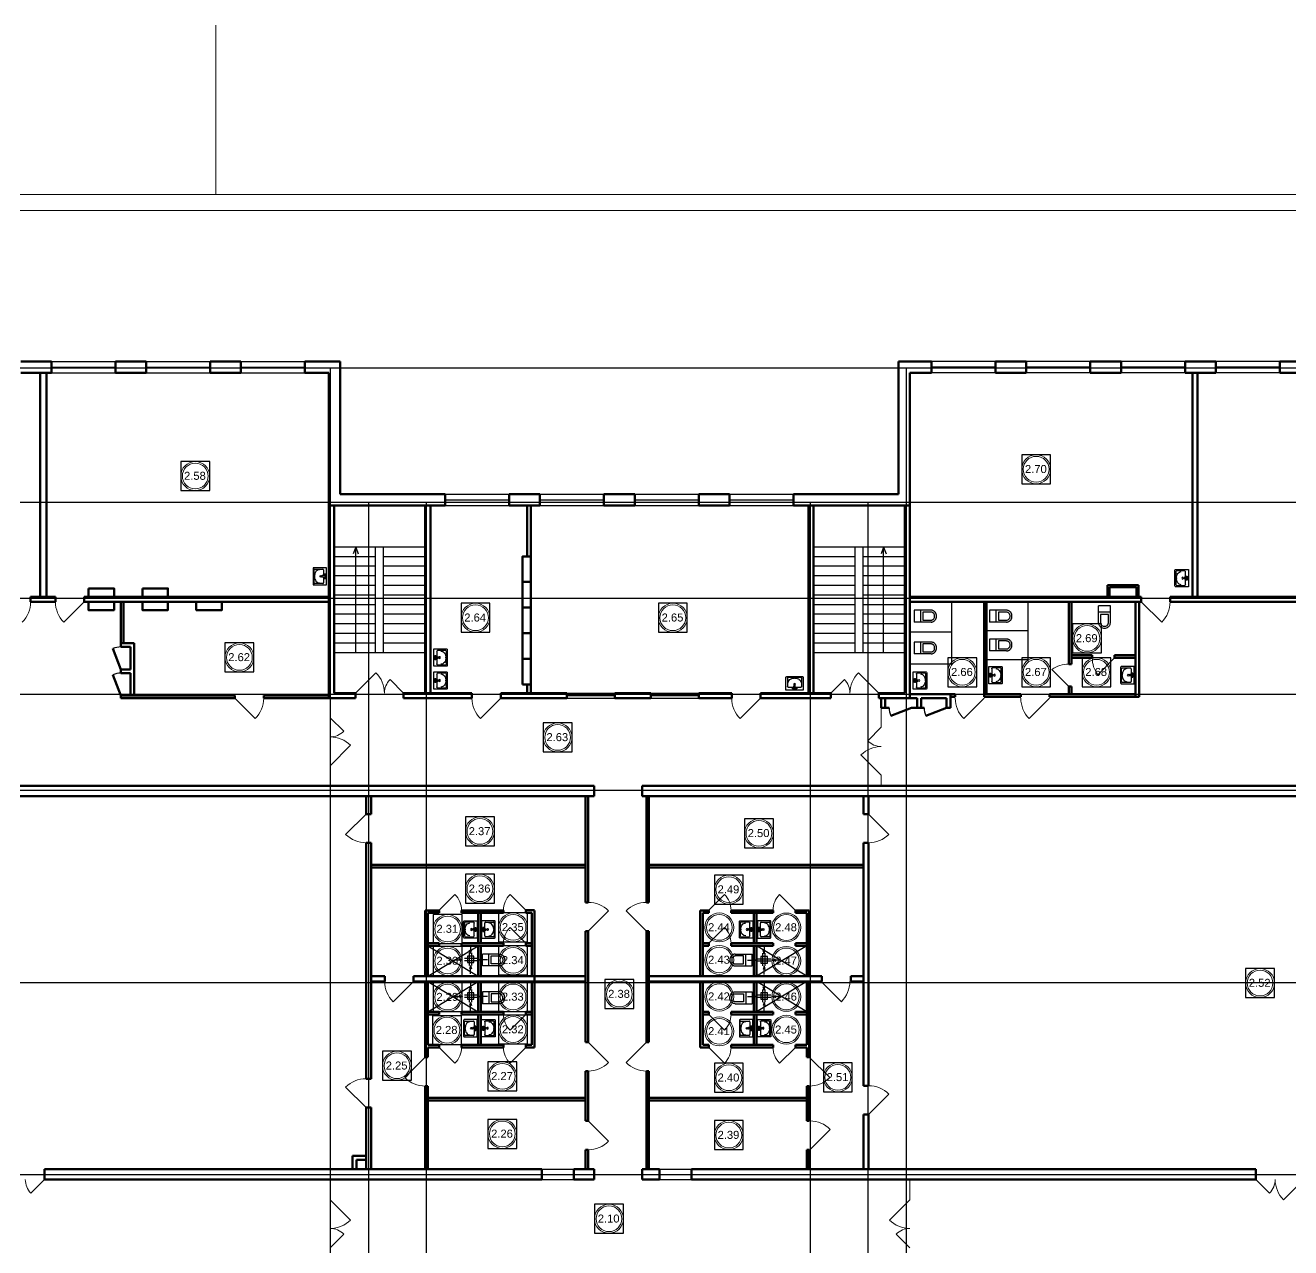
# Model space of a CAD drawing. Header units: metres. Extents: x -5 to 458, y -5 to 65.
# Drawn here: x 172.84 to 212.38, y 26.52 to 64.71 of the extents above; entities that cross this region are included whole.
import ezdxf
from ezdxf.enums import TextEntityAlignment as Align

# ---------------------------------------------------------------- set-up
doc = ezdxf.new("R2010")
doc.units = ezdxf.units.M
doc.linetypes.add('ACAD_ISO04W100', pattern=[30, 24, -3, 0, -3])
for name, color, linetype, lineweight in [('Level 50', 7, 'Continuous', 0), ('Двери', 250, 'Continuous', 5), ('Стены', 7, 'Continuous', 50)]:
    doc.layers.add(name, color=color, linetype=linetype, lineweight=lineweight)
for name, color, linetype in [('SANTEH', 7, 'Continuous'), ('YOLO_TABLE', 1, 'Continuous'), ('Окна', 127, 'Continuous'), ('Оси', 30, 'Continuous'), ('размеры оси', 163, 'Continuous'), ('Сантехника', 7, 'Continuous')]:
    doc.layers.add(name, color=color, linetype=linetype)
doc.styles.add('Style-Arial', font='arial.ttf')

# ---------------------------------------------------------------- blocks, each defined once
blk = doc.blocks.new('Rac7')
at = {"color": 0}
for p, q in [((-39501, -24232), (-39501, -23830)), ((-39474, -23808), (-38988, -23808)), ((-39457, -23859), (-39457, -24115)), ((-39032, -23838), (-39430, -23838)), ((-39253, -24186), (-39253, -24094)), ((-39221, -23855), (-39241, -23855)), ((-39209, -24186), (-39209, -24094)), ((-39005, -24115), (-39005, -23859)), ((-39005, -23859), (-39005, -23859)), ((-38961, -23830), (-38961, -24232)), ((-38961, -24232), (-39501, -24232)), ((-39430, -24136), (-39253, -24136)), ((-39297, -24164), (-39253, -24164)), ((-39297, -24194), (-39297, -24164)), ((-39165, -24194), (-39297, -24194)), ((-39253, -24186), (-39209, -24186)), ((-39209, -24136), (-39032, -24136)), ((-39209, -24164), (-39165, -24164)), ((-39165, -24164), (-39165, -24194))]:
    blk.add_line(p, q, dxfattribs=at)
at = {"color": 0, "extrusion": (0, 0, -1)}
for centre, major_axis, start_param, end_param in [((-39474, -23830), (-27, 0), 0, 1.570796), ((-39430, -23859), (-27, 0), 0, 1.570796), ((-39430, -24115), (-27, 0), -1.570796, 0), ((-39241, -24007), (-194, 0), 0, 1.570796), ((-39231, -24104), (-25.3, 0), 0.552816, 2.588777), ((-39221, -24007), (-194, 0), 1.570796, 3.141593), ((-39032, -23859), (-27, 0), 1.570796, 3.141593), ((-39032, -24115), (-27, 0), -3.141593, -1.570796), ((-38988, -23830), (-27, 0), 1.570796, 3.141593)]:
    blk.add_ellipse(centre, major_axis=major_axis, ratio=0.785714, start_param=start_param, end_param=end_param, dxfattribs=at)
blk.add_ellipse((-39231, -24048), major_axis=(-27.9, 0), ratio=0.785714, dxfattribs=at)
blk = doc.blocks.new('WC With Cistern_103')
at = {"layer": 'SANTEH', "linetype": 'Continuous'}
for p, q in [((0, 170), (0, 700)), ((370, 700), (0, 700)), ((370, 500), (0, 500)), ((60, 425), (60, 170)), ((310, 425), (60, 425)), ((310, 170), (310, 425)), ((370, 170), (370, 700))]:
    blk.add_line(p, q, dxfattribs=at)
for points in [[(0, 170), (1, 151), (4, 133), (10, 115), (17, 97), (27, 81), (38, 66), (51, 52), (65, 40)], [(60, 170), (61, 158), (63, 146), (66, 135), (71, 124), (77, 114), (84, 104), (92, 96), (101, 88)], [(65, 40), (92, 23), (122, 10), (153, 3), (185, 0), (217, 3), (248, 10), (278, 23), (305, 40)], [(101, 88), (120, 76), (141, 67), (163, 62), (185, 60), (207, 62), (229, 67), (250, 76), (269, 88)], [(269, 88), (278, 96), (286, 104), (293, 114), (299, 124), (304, 135), (307, 146), (309, 158), (310, 170)], [(305, 40), (319, 52), (332, 66), (343, 81), (353, 97), (360, 115), (366, 133), (369, 151), (370, 170)]]:
    blk.add_lwpolyline(points, dxfattribs=at)
blk = doc.blocks.new('*U49')
at = {"color": 7, "linetype": 'Continuous', "lineweight": 0}
blk.add_line((-21.025, 29.7), (-21.025, 34.988), dxfattribs=at)
at = {"color": 7, "linetype": 'Continuous', "lineweight": 0, "flags": 128}
blk.add_lwpolyline([(63.075, 29.7), (63.075, -29.7), (-63.075, -29.7), (-63.075, 29.7), (63.075, 29.7)], close=True, dxfattribs=at)
at = {"layer": 'Level 50', "color": 7, "linetype": 'Continuous', "lineweight": 13}
blk.add_line((62.575, 29.2), (-61.075, 29.2), dxfattribs=at)
blk = doc.blocks.new('*U128')
at = {"layer": 'размеры оси', "color": 7}
for p, q in [((-6, 449), (-6, 191)), ((-259, -5), (-361, 25)), ((-196, 42), (203, 42)), ((-39, -186), (-39, 212)), ((-6, 191), (-36, 293)), ((-6, 191), (24, 293)), ((31, -186), (31, 212)), ((259, -5), (361, 25)), ((-517, -5), (-259, -5)), ((-259, -5), (-361, -35)), ((-196, -29), (203, -29)), ((-6, -191), (-36, -293)), ((-6, -449), (-6, -191)), ((-6, -191), (24, -293)), ((517, -5), (259, -5)), ((259, -5), (361, -35))]:
    blk.add_line(p, q, dxfattribs=at)
blk.add_3dface([(-102, -94), (98, -94), (98, 106), (-102, 106)], dxfattribs=at)

msp = doc.modelspace()

# ---------------------------------------------------------------- linework, layer by layer
for p, q in [((185.335662, 48.410412), (182.485662, 48.410412)), ((183.162152, 48.410412), (183.084627, 48.202568)), ((183.162152, 45.110412), (183.162152, 48.410412)), ((183.162152, 48.410412), (183.239677, 48.202568)), ((183.785662, 45.110412), (183.785662, 48.410412)), ((184.035662, 45.110412), (184.035662, 48.410412)), ((200.315662, 48.410412), (197.465662, 48.410412)), ((198.765662, 45.110412), (198.765662, 48.410412)), ((199.015662, 45.110412), (199.015662, 48.410412)), ((199.655652, 48.410412), (199.578127, 48.202568)), ((199.655652, 45.110412), (199.655652, 48.410412)), ((199.655652, 48.410412), (199.733177, 48.202568)), ((183.785662, 48.110412), (182.485662, 48.110412)), ((185.335662, 48.110412), (184.035662, 48.110412)), ((198.765662, 48.110412), (197.465662, 48.110412)), ((200.315662, 48.110412), (199.015662, 48.110412)), ((183.785662, 47.810412), (182.485662, 47.810412)), ((183.785662, 47.510412), (182.485662, 47.510412)), ((185.335662, 47.810412), (184.035662, 47.810412)), ((185.335662, 47.510412), (184.035662, 47.510412)), ((198.765662, 47.810412), (197.465662, 47.810412)), ((198.765662, 47.510412), (197.465662, 47.510412)), ((200.315662, 47.810412), (199.015662, 47.810412)), ((200.315662, 47.510412), (199.015662, 47.510412)), ((183.785662, 47.210412), (182.485662, 47.210412)), ((185.335662, 47.210412), (184.035662, 47.210412)), ((198.765662, 47.210412), (197.465662, 47.210412)), ((200.315662, 47.210412), (199.015662, 47.210412)), ((183.785662, 46.910412), (182.485662, 46.910412)), ((185.335662, 46.910412), (184.035662, 46.910412)), ((198.765662, 46.910412), (197.465662, 46.910412)), ((200.315662, 46.910412), (199.015662, 46.910412)), ((183.785662, 46.610412), (182.485662, 46.610412)), ((183.785662, 46.310412), (182.485662, 46.310412)), ((185.335662, 46.610412), (184.035662, 46.610412)), ((185.335662, 46.310412), (184.035662, 46.310412)), ((198.765662, 46.610412), (197.465662, 46.610412)), ((198.765662, 46.310412), (197.465662, 46.310412)), ((200.315662, 46.610412), (199.015662, 46.610412)), ((200.315662, 46.310412), (199.015662, 46.310412)), ((183.785662, 46.010412), (182.485662, 46.010412)), ((185.335662, 46.010412), (184.035662, 46.010412)), ((198.765662, 46.010412), (197.465662, 46.010412)), ((200.315662, 46.010412), (199.015662, 46.010412)), ((183.785662, 45.710412), (182.485662, 45.710412)), ((185.335662, 45.710412), (184.035662, 45.710412)), ((198.765662, 45.710412), (197.465662, 45.710412)), ((200.315662, 45.710412), (199.015662, 45.710412)), ((183.785662, 45.410412), (182.485662, 45.410412)), ((185.335662, 45.110412), (182.485662, 45.110412)), ((185.335662, 45.410412), (184.035662, 45.410412)), ((198.765662, 45.410412), (197.465662, 45.410412)), ((200.315662, 45.110412), (197.465662, 45.110412)), ((200.315662, 45.410412), (199.015662, 45.410412)), ((189.761437, 43.850412), (191.261437, 43.850412)), ((189.761437, 43.770412), (191.261437, 43.770412)), ((189.761437, 43.690412), (191.261437, 43.690412)), ((192.380662, 43.850412), (193.880662, 43.850412)), ((192.380662, 43.770412), (193.880662, 43.770412)), ((192.380662, 43.690412), (193.880662, 43.690412)), ((185.415662, 35.000412), (186.990216, 35.950412)), ((185.415662, 35.950412), (186.990216, 35.000412)), ((197.255662, 35.000412), (195.681109, 35.950412)), ((197.255662, 35.950412), (195.681109, 35.000412)), ((185.415662, 34.839083), (186.990216, 33.889083)), ((185.415662, 33.889083), (186.990216, 34.839083)), ((197.255662, 34.839083), (195.681109, 33.889083)), ((197.255662, 33.889083), (195.681109, 34.839083)), ((188.980216, 28.970412), (189.980216, 28.970412)), ((192.650216, 28.970412), (193.650216, 28.970412)), ((188.980216, 28.810412), (189.980216, 28.810412)), ((188.980216, 28.650412), (189.980216, 28.650412)), ((192.650216, 28.810412), (193.650216, 28.810412)), ((192.650216, 28.650412), (193.650216, 28.650412))]:
    msp.add_line(p, q)
at = {"color": 7, "linetype": 'Continuous', "lineweight": 13}
for centre, radius in [((178.150021, 50.63063), 0.452013), ((178.150021, 50.63063), 0.402013), ((204.423834, 50.842616), 0.452013), ((204.423834, 50.842616), 0.402013), ((186.905865, 46.202875), 0.452013), ((193.071593, 46.202875), 0.452013), ((186.905865, 46.202875), 0.402013), ((193.071593, 46.202875), 0.402013), ((206.012636, 45.557278), 0.452013), ((206.012636, 45.557278), 0.402013), ((179.530747, 44.963843), 0.452013), ((179.530747, 44.963843), 0.402013), ((202.113215, 44.501542), 0.452013), ((202.113215, 44.501542), 0.402013), ((204.423834, 44.501542), 0.452013), ((204.423834, 44.501542), 0.402013), ((206.307861, 44.501542), 0.452013), ((206.307861, 44.501542), 0.402013), ((189.472344, 42.464672), 0.452013), ((189.472344, 42.464672), 0.402013), ((187.044043, 39.527323), 0.452013), ((187.044043, 39.527323), 0.402013), ((195.760789, 39.466985), 0.452013), ((195.760789, 39.466985), 0.402013), ((187.044043, 37.734531), 0.452013), ((187.044043, 37.734531), 0.402013), ((194.820315, 37.708826), 0.452013), ((194.820315, 37.708826), 0.402013), ((186.034762, 36.476873), 0.452013), ((186.034762, 36.476873), 0.402013), ((188.081286, 36.529908), 0.452013), ((188.081286, 36.529908), 0.402013), ((194.522542, 36.525915), 0.452013), ((194.522542, 36.525915), 0.402013), ((196.617466, 36.525109), 0.452013), ((196.617466, 36.525109), 0.402013), ((186.034762, 35.478636), 0.452013), ((186.034762, 35.478636), 0.402013), ((188.081286, 35.497435), 0.452013), ((188.081286, 35.497435), 0.402013), ((194.522542, 35.509822), 0.452013), ((194.522542, 35.509822), 0.402013), ((196.617466, 35.482183), 0.452013), ((196.617466, 35.482183), 0.402013), ((211.417004, 34.788733), 0.452013), ((211.417004, 34.788733), 0.402013), ((186.034762, 34.349641), 0.452013), ((188.081286, 34.356027), 0.452013), ((191.400742, 34.4446), 0.452013), ((191.400742, 34.4446), 0.402013), ((194.522542, 34.364323), 0.452013), ((196.617466, 34.357912), 0.452013), ((186.034762, 34.349641), 0.402013), ((188.081286, 34.356027), 0.402013), ((194.522542, 34.364323), 0.402013), ((196.617466, 34.357912), 0.402013), ((186.013524, 33.316833), 0.452013), ((186.013524, 33.316833), 0.402013), ((188.081286, 33.336958), 0.452013), ((188.081286, 33.336958), 0.402013), ((194.522542, 33.278715), 0.452013), ((194.522542, 33.278715), 0.402013), ((196.617466, 33.329555), 0.452013), ((196.617466, 33.329555), 0.402013), ((184.451706, 32.204788), 0.452013), ((184.451706, 32.204788), 0.402013), ((187.744119, 31.875767), 0.452013), ((187.744119, 31.875767), 0.402013), ((194.820315, 31.830358), 0.452013), ((194.820315, 31.830358), 0.402013), ((198.226721, 31.843212), 0.452013), ((198.226721, 31.843212), 0.402013), ((187.744119, 30.076031), 0.452013), ((187.744119, 30.076031), 0.402013), ((194.820315, 30.037541), 0.452013), ((194.820315, 30.037541), 0.402013), ((191.076756, 27.423311), 0.452013), ((191.076756, 27.423311), 0.402013)]:
    msp.add_circle(centre, radius, dxfattribs=at)
at = {"layer": 'SANTEH'}
for p, q in [((201.775662, 46.700412), (201.775662, 44.756093)), ((204.175662, 44.900412), (204.175662, 46.700412)), ((201.775662, 45.753518), (200.498647, 45.753518)), ((202.875662, 45.800412), (204.175662, 45.800412)), ((201.775662, 44.756093), (200.498647, 44.756093)), ((202.875662, 44.900412), (204.175662, 44.900412))]:
    msp.add_line(p, q, dxfattribs=at)
for centre, start, end in [((175.825662, 44.590412), 90, 111.0579294), ((175.825662, 43.770412), 90, 111.0579294), ((200.532557, 43.390412), 180, 201.0579295), ((201.625662, 43.390412), 180, 201.0579295)]:
    msp.add_arc(centre, 0.7, start, end, dxfattribs=at)
at = {"layer": 'YOLO_TABLE'}
for points in [[(177.698007, 50.178617), (178.602034, 50.178617), (178.602034, 51.082643), (177.698007, 51.082643)], [(203.97182, 50.390603), (204.875847, 50.390603), (204.875847, 51.29463), (203.97182, 51.29463)], [(186.453851, 45.750862), (187.357878, 45.750862), (187.357878, 46.654889), (186.453851, 46.654889)], [(192.619579, 45.750862), (193.523606, 45.750862), (193.523606, 46.654889), (192.619579, 46.654889)], [(205.560622, 45.105264), (206.464649, 45.105264), (206.464649, 46.009291), (205.560622, 46.009291)], [(179.078734, 44.511829), (179.982761, 44.511829), (179.982761, 45.415856), (179.078734, 45.415856)], [(201.661201, 44.049528), (202.565228, 44.049528), (202.565228, 44.953555), (201.661201, 44.953555)], [(203.97182, 44.049528), (204.875847, 44.049528), (204.875847, 44.953555), (203.97182, 44.953555)], [(205.855848, 44.049528), (206.759875, 44.049528), (206.759875, 44.953555), (205.855848, 44.953555)], [(189.02033, 42.012659), (189.924357, 42.012659), (189.924357, 42.916686), (189.02033, 42.916686)], [(186.59203, 39.07531), (187.496057, 39.07531), (187.496057, 39.979336), (186.59203, 39.979336)], [(195.308775, 39.014971), (196.212802, 39.014971), (196.212802, 39.918998), (195.308775, 39.918998)], [(186.59203, 37.282518), (187.496057, 37.282518), (187.496057, 38.186544), (186.59203, 38.186544)], [(194.368302, 37.256812), (195.272328, 37.256812), (195.272328, 38.160839), (194.368302, 38.160839)], [(185.582748, 36.02486), (186.486775, 36.02486), (186.486775, 36.928887), (185.582748, 36.928887)], [(187.629273, 36.077895), (188.5333, 36.077895), (188.5333, 36.981922), (187.629273, 36.981922)], [(185.582748, 35.026623), (186.486775, 35.026623), (186.486775, 35.93065), (185.582748, 35.93065)], [(187.629273, 35.045421), (188.5333, 35.045421), (188.5333, 35.949448), (187.629273, 35.949448)], [(210.964991, 34.33672), (211.869018, 34.33672), (211.869018, 35.240747), (210.964991, 35.240747)], [(185.582748, 33.897628), (186.486775, 33.897628), (186.486775, 34.801654), (185.582748, 34.801654)], [(187.629273, 33.904014), (188.5333, 33.904014), (188.5333, 34.80804), (187.629273, 34.80804)], [(190.948729, 33.992587), (191.852756, 33.992587), (191.852756, 34.896614), (190.948729, 34.896614)], [(185.561511, 32.864819), (186.465538, 32.864819), (186.465538, 33.768846), (185.561511, 33.768846)], [(187.629273, 32.884944), (188.5333, 32.884944), (188.5333, 33.788971), (187.629273, 33.788971)], [(183.999692, 31.752775), (184.903719, 31.752775), (184.903719, 32.656802), (183.999692, 32.656802)], [(187.292105, 31.423753), (188.196132, 31.423753), (188.196132, 32.32778), (187.292105, 32.32778)], [(194.368302, 31.378344), (195.272328, 31.378344), (195.272328, 32.282371), (194.368302, 32.282371)], [(197.774708, 31.391199), (198.678735, 31.391199), (198.678735, 32.295226), (197.774708, 32.295226)], [(187.292105, 29.624017), (188.196132, 29.624017), (188.196132, 30.528044), (187.292105, 30.528044)], [(194.368302, 29.585528), (195.272328, 29.585528), (195.272328, 30.489555), (194.368302, 30.489555)], [(190.624742, 26.971298), (191.528769, 26.971298), (191.528769, 27.875325), (190.624742, 27.875325)]]:
    msp.add_lwpolyline(points, close=True, dxfattribs=at)
at = {"layer": 'Двери'}
for p, q in [((174.681212, 46.700412), (174.044816, 46.064016)), ((207.708705, 46.700412), (208.345101, 46.064016)), ((206.875662, 44.950412), (206.347172, 44.421922)), ((183.160662, 43.850412), (183.797058, 44.486808)), ((199.505662, 43.850412), (198.869266, 44.486808)), ((205.445662, 44.05572), (204.917172, 44.584211)), ((184.660662, 43.850412), (184.236398, 44.274676)), ((198.005662, 43.850412), (198.429926, 44.274676)), ((179.387753, 43.690412), (180.024149, 43.054016)), ((182.365662, 43.690412), (182.365662, 43.080412)), ((187.695662, 43.690412), (187.059266, 43.054016)), ((195.810065, 43.690412), (195.173669, 43.054016)), ((202.795662, 43.690412), (202.159266, 43.054016)), ((204.84286, 43.690412), (204.206464, 43.054016)), ((199.585662, 43.390412), (199.585662, 42.780412)), ((182.365662, 43.080412), (182.789926, 42.656148)), ((199.585662, 42.780412), (199.161398, 42.356148)), ((182.365662, 41.580412), (183.002058, 42.216808)), ((199.585662, 41.280412), (198.949266, 41.916808)), ((182.365662, 41.580412), (182.365662, 40.950412)), ((199.585662, 41.280412), (199.585662, 40.960412)), ((183.485662, 40.071077), (182.849266, 39.434681)), ((199.185662, 40.071077), (199.822058, 39.434681)), ((185.770216, 37.061741), (186.265191, 37.556716)), ((188.480216, 37.061741), (187.985241, 37.556716)), ((194.191109, 37.061741), (194.686083, 37.556716)), ((196.901109, 37.060412), (196.406134, 37.555387)), ((190.425662, 36.411077), (191.062058, 37.047473)), ((192.245662, 36.411077), (191.609266, 37.047473)), ((188.480216, 36.031741), (187.985241, 36.526716)), ((194.191109, 36.031741), (194.686083, 36.526716)), ((184.970216, 34.840412), (184.33382, 34.204016)), ((197.701109, 34.840412), (198.337505, 34.204016)), ((188.480216, 33.809083), (187.985241, 33.314108)), ((194.191109, 33.809083), (194.686083, 33.314108)), ((190.425662, 32.941077), (191.062058, 32.304681)), ((192.245662, 32.941077), (191.609266, 32.304681)), ((185.335662, 32.469748), (184.699266, 31.833352)), ((185.770216, 32.779083), (186.265191, 32.284108)), ((188.480216, 32.779083), (187.985241, 32.284108)), ((194.191109, 32.779083), (194.686083, 32.284108)), ((196.901109, 32.780412), (196.406134, 32.285437)), ((197.335662, 32.469748), (197.972058, 31.833352)), ((183.485662, 30.901077), (182.849266, 31.537473)), ((199.185662, 30.681077), (199.822058, 31.317473)), ((190.425662, 30.481077), (191.062058, 29.844681)), ((197.355662, 29.581077), (197.992058, 30.217473)), ((173.440216, 28.650412), (173.015952, 28.226148)), ((182.365662, 28.020412), (182.365662, 28.650412)), ((200.475662, 28.020412), (200.475662, 28.650412)), ((211.290216, 28.650412), (211.71448, 28.226148)), ((212.790216, 28.650412), (212.15382, 28.014016)), ((182.365662, 28.020412), (183.002058, 27.384016)), ((200.475662, 28.020412), (199.839266, 27.384016)), ((182.365662, 26.520412), (182.789926, 26.944676)), ((200.475662, 26.520412), (200.051398, 26.944676))]:
    msp.add_line(p, q, dxfattribs=at)
for centre, radius, start, end in [((172.107169, 46.700412), 0.9, 315, 0), ((174.681212, 46.700412), 0.9, 180, 225), ((207.708705, 46.700412), 0.9, 315, 0), ((205.445662, 43.85572), 0.9, 90, 125.9593692), ((207.075662, 44.950412), 0.9, 180, 215.9593692), ((183.160662, 43.850412), 0.9, 0, 45), ((199.505662, 43.850412), 0.9, 135, 180), ((184.660662, 43.850412), 0.6, 135, 180), ((198.005662, 43.850412), 0.6, 0, 45), ((179.387753, 43.690412), 0.9, 315, 0), ((187.695662, 43.690412), 0.9, 180, 225), ((195.810065, 43.690412), 0.9, 180, 225), ((202.795662, 43.690412), 0.9, 180, 225), ((204.84286, 43.690412), 0.9, 180, 225), ((182.365662, 43.080412), 0.6, 270, 315), ((182.365662, 41.580412), 0.9, 45, 90), ((199.585662, 42.780412), 0.6, 225, 270), ((199.585662, 41.280412), 0.9, 90, 135), ((183.485662, 40.071077), 0.9, 225, 270), ((199.185662, 40.071077), 0.9, 270, 315), ((185.770216, 37.061741), 0.7, 0, 45), ((188.480216, 37.061741), 0.7, 135, 180), ((190.425662, 36.411077), 0.9, 45, 90), ((192.245662, 36.411077), 0.9, 90, 135), ((194.191109, 37.061741), 0.7, 0, 45), ((196.901109, 37.060412), 0.7, 135, 180), ((188.480216, 36.031741), 0.7, 135, 180), ((194.191109, 36.031741), 0.7, 0, 45), ((184.970216, 34.840412), 0.9, 180, 225), ((197.701109, 34.840412), 0.9, 315, 0), ((188.480216, 33.809083), 0.7, 180, 225), ((194.191109, 33.809083), 0.7, 315, 0), ((185.770216, 32.779083), 0.7, 315, 0), ((188.480216, 32.779083), 0.7, 180, 225), ((194.191109, 32.779083), 0.7, 315, 0), ((196.901109, 32.780412), 0.7, 180, 225), ((190.425662, 32.941077), 0.9, 270, 315), ((192.245662, 32.941077), 0.9, 225, 270), ((183.485662, 30.901077), 0.9, 90, 135), ((185.335662, 32.469748), 0.9, 225, 270), ((197.335662, 32.469748), 0.9, 270, 315), ((199.185662, 30.681077), 0.9, 45, 90), ((197.355662, 29.581077), 0.9, 45, 90), ((190.425662, 30.481077), 0.9, 270, 315), ((173.440216, 28.650412), 0.6, 180, 225), ((211.290216, 28.650412), 0.6, 315, 0), ((212.790216, 28.650412), 0.9, 180, 225), ((182.365662, 28.020412), 0.9, 270, 315), ((200.475662, 28.020412), 0.9, 225, 270), ((182.365662, 26.520412), 0.6, 45, 90), ((200.475662, 26.520412), 0.6, 90, 135)]:
    msp.add_arc(centre, radius, start, end, dxfattribs=at)
at = {"layer": 'Окна'}
for p, q in [((173.655662, 54.210412), (175.655662, 54.210412)), ((176.615662, 54.210412), (178.615662, 54.210412)), ((179.575662, 54.210412), (181.575662, 54.210412)), ((203.155662, 54.210412), (201.155662, 54.210412)), ((206.115662, 54.210412), (204.115662, 54.210412)), ((209.075662, 54.210412), (207.075662, 54.210412)), ((212.035662, 54.210412), (210.035662, 54.210412)), ((173.655662, 54.035412), (175.655662, 54.035412)), ((173.655662, 53.860412), (175.655662, 53.860412)), ((176.615662, 54.035412), (178.615662, 54.035412)), ((176.615662, 53.860412), (178.615662, 53.860412)), ((179.575662, 54.035412), (181.575662, 54.035412)), ((179.575662, 53.860412), (181.575662, 53.860412)), ((203.155662, 54.035412), (201.155662, 54.035412)), ((203.155662, 53.860412), (201.155662, 53.860412)), ((206.115662, 54.035412), (204.115662, 54.035412)), ((206.115662, 53.860412), (204.115662, 53.860412)), ((209.075662, 54.035412), (207.075662, 54.035412)), ((209.075662, 53.860412), (207.075662, 53.860412)), ((212.035662, 54.035412), (210.035662, 54.035412)), ((212.035662, 53.860412), (210.035662, 53.860412)), ((185.960662, 50.060412), (187.960662, 50.060412)), ((185.960662, 49.885412), (187.960662, 49.885412)), ((188.920662, 50.060412), (190.920662, 50.060412)), ((188.920662, 49.885412), (190.920662, 49.885412)), ((191.880662, 50.060412), (193.880662, 50.060412)), ((191.880662, 49.885412), (193.880662, 49.885412)), ((194.840662, 50.060412), (196.840662, 50.060412)), ((194.840662, 49.885412), (196.840662, 49.885412)), ((185.960662, 49.710412), (187.960662, 49.710412)), ((188.920662, 49.710412), (190.920662, 49.710412)), ((191.880662, 49.710412), (193.880662, 49.710412)), ((194.840662, 49.710412), (196.840662, 49.710412)), ((191.880662, 43.850412), (192.380662, 43.850412))]:
    msp.add_line(p, q, dxfattribs=at)
at = {"layer": 'Оси', "linetype": 'ACAD_ISO04W100', "ltscale": 40}
for p, q in [((227.996363, 54.000412), (143.015965, 54.000412)), ((182.365662, 54.000412), (182.365662, 9.979035)), ((200.365662, 54.000412), (200.365662, 9.979035)), ((227.751562, 49.800412), (143.015965, 49.800412)), ((183.565662, 49.800412), (183.565662, 9.979035)), ((185.365662, 49.800412), (185.365662, 9.979035)), ((197.365662, 49.800412), (197.365662, 9.979035)), ((199.165662, 49.800412), (199.165662, 9.979035)), ((227.751562, 46.800412), (143.015965, 46.800412)), ((227.365662, 43.800412), (143.015965, 43.800412)), ((233.565662, 40.800412), (143.015965, 40.800412)), ((233.95054, 34.800412), (143.015965, 34.800412)), ((233.95054, 28.800412), (143.015965, 28.800412))]:
    msp.add_line(p, q, dxfattribs=at)
at = {"layer": 'Стены'}
for p, q in [((172.695662, 54.210412), (173.655662, 54.210412)), ((173.655662, 53.860412), (173.655662, 54.210412)), ((175.655662, 54.210412), (176.615662, 54.210412)), ((175.655662, 53.860412), (175.655662, 54.210412)), ((176.615662, 53.860412), (176.615662, 54.210412)), ((178.615662, 54.210412), (179.575662, 54.210412)), ((178.615662, 53.860412), (178.615662, 54.210412)), ((179.575662, 53.860412), (179.575662, 54.210412)), ((181.575662, 54.210412), (182.675662, 54.210412)), ((181.575662, 53.860412), (181.575662, 54.210412)), ((182.675662, 50.060412), (182.675662, 54.210412)), ((200.125662, 54.210412), (200.125662, 50.060412)), ((201.155662, 54.210412), (200.125662, 54.210412)), ((201.155662, 53.860412), (201.155662, 54.210412)), ((204.115662, 54.210412), (203.155662, 54.210412)), ((203.155662, 53.860412), (203.155662, 54.210412)), ((204.115662, 53.860412), (204.115662, 54.210412)), ((207.075662, 54.210412), (206.115662, 54.210412)), ((206.115662, 53.860412), (206.115662, 54.210412)), ((207.075662, 53.860412), (207.075662, 54.210412)), ((210.035662, 54.210412), (209.075662, 54.210412)), ((209.075662, 53.860412), (209.075662, 54.210412)), ((210.035662, 53.860412), (210.035662, 54.210412)), ((212.995662, 54.210412), (212.035662, 54.210412)), ((212.035662, 53.860412), (212.035662, 54.210412)), ((172.695662, 53.860412), (173.655662, 53.860412)), ((173.305662, 46.860412), (173.305662, 53.860412)), ((173.505662, 46.860412), (173.505662, 53.860412)), ((175.655662, 53.860412), (176.615662, 53.860412)), ((178.615662, 53.860412), (179.575662, 53.860412)), ((181.575662, 53.860412), (182.325662, 53.860412)), ((182.325662, 43.690412), (182.325662, 53.860412)), ((200.475662, 53.860412), (200.475662, 49.710412)), ((201.155662, 53.860412), (200.475662, 53.860412)), ((204.115662, 53.860412), (203.155662, 53.860412)), ((207.075662, 53.860412), (206.115662, 53.860412)), ((210.035662, 53.860412), (209.075662, 53.860412)), ((209.305662, 53.860412), (209.305662, 46.860412)), ((209.465662, 53.860412), (209.465662, 46.860412)), ((212.995662, 53.860412), (212.035662, 53.860412)), ((185.960662, 50.060412), (182.675662, 50.060412)), ((185.960662, 50.060412), (185.960662, 49.710412)), ((188.920662, 50.060412), (187.960662, 50.060412)), ((187.960662, 50.060412), (187.960662, 49.710412)), ((188.920662, 50.060412), (188.920662, 49.710412)), ((191.880662, 50.060412), (190.920662, 50.060412)), ((190.920662, 50.060412), (190.920662, 49.710412)), ((191.880662, 50.060412), (191.880662, 49.710412)), ((194.840662, 50.060412), (193.880662, 50.060412)), ((193.880662, 50.060412), (193.880662, 49.710412)), ((194.840662, 50.060412), (194.840662, 49.710412)), ((200.125662, 50.060412), (196.840662, 50.060412)), ((196.840662, 50.060412), (196.840662, 49.710412)), ((185.960662, 49.710412), (182.325662, 49.710412)), ((182.485662, 43.850412), (182.485662, 49.710412)), ((185.335662, 43.850412), (185.335662, 49.710412)), ((185.495662, 43.850412), (185.495662, 49.710412)), ((188.920662, 49.710412), (187.960662, 49.710412)), ((188.515662, 48.120412), (188.515662, 49.710412)), ((188.635662, 43.850412), (188.635662, 49.710412)), ((191.880662, 49.710412), (190.920662, 49.710412)), ((194.840662, 49.710412), (193.880662, 49.710412)), ((200.475662, 49.710412), (196.840662, 49.710412)), ((197.305662, 43.850412), (197.305662, 49.710412)), ((197.465662, 43.850412), (197.465662, 49.710412)), ((200.315662, 43.850412), (200.315662, 49.710412)), ((200.475662, 43.690412), (200.475662, 49.710412)), ((206.650662, 47.225412), (206.650662, 46.860412)), ((206.650662, 47.225412), (207.620662, 47.225412)), ((206.715662, 47.160412), (206.715662, 46.860412)), ((206.715662, 47.160412), (207.555662, 47.160412)), ((207.555662, 47.160412), (207.555662, 46.860412)), ((207.620662, 47.225412), (207.620662, 46.860412)), ((173.007169, 46.860412), (173.781212, 46.860412)), ((173.007169, 46.860412), (173.007169, 46.700412)), ((173.007169, 46.700412), (173.781212, 46.700412)), ((173.781212, 46.860412), (173.781212, 46.700412)), ((174.681212, 46.860412), (182.325662, 46.860412)), ((174.681212, 46.860412), (174.681212, 46.700412)), ((174.681212, 46.700412), (182.325662, 46.700412)), ((175.825662, 45.410412), (175.825662, 46.700412)), ((175.905662, 45.410412), (175.905662, 46.700412)), ((200.475662, 46.860412), (207.708705, 46.860412)), ((200.475662, 46.700412), (207.708705, 46.700412)), ((202.795662, 43.810412), (202.795662, 46.700412)), ((202.875662, 43.810412), (202.875662, 46.700412)), ((205.445662, 44.75572), (205.445662, 46.700412)), ((205.525662, 44.75572), (205.525662, 46.700412)), ((207.525662, 43.730412), (207.525662, 46.700412)), ((207.645662, 43.730412), (207.645662, 46.700412)), ((207.708705, 46.860412), (207.708705, 46.700412)), ((208.608705, 46.860412), (216.653109, 46.860412)), ((208.608705, 46.860412), (208.608705, 46.700412)), ((208.608705, 46.700412), (216.653109, 46.700412)), ((175.825662, 44.590412), (175.574144, 45.243664)), ((176.245662, 45.410412), (175.825662, 45.410412)), ((175.825662, 45.290412), (175.825662, 45.410412)), ((176.125662, 45.290412), (175.825662, 45.290412)), ((176.125662, 44.590412), (176.125662, 45.290412)), ((176.245662, 43.770412), (176.245662, 45.410412)), ((205.445662, 44.75572), (205.525662, 44.75572)), ((205.525662, 45.030412), (206.175662, 45.030412)), ((205.525662, 44.950412), (206.175662, 44.950412)), ((206.175662, 45.030412), (206.175662, 44.950412)), ((206.875662, 45.030412), (207.525662, 45.030412)), ((206.875662, 45.030412), (206.875662, 44.950412)), ((206.875662, 44.950412), (207.525662, 44.950412)), ((175.825662, 43.770412), (175.574144, 44.423664)), ((176.125662, 44.590412), (175.825662, 44.590412)), ((175.825662, 44.470412), (175.825662, 44.590412)), ((176.125662, 44.470412), (175.825662, 44.470412)), ((176.125662, 43.770412), (176.125662, 44.470412)), ((188.515662, 43.850412), (188.515662, 44.120412)), ((205.445662, 43.810412), (205.445662, 44.05572)), ((205.445662, 44.05572), (205.525662, 44.05572)), ((205.525662, 43.810412), (205.525662, 44.05572)), ((179.387753, 43.770412), (175.825662, 43.770412)), ((175.825662, 43.690412), (175.825662, 43.770412)), ((179.387753, 43.690412), (175.825662, 43.690412)), ((179.387753, 43.770412), (179.387753, 43.690412)), ((182.325662, 43.770412), (180.287753, 43.770412)), ((180.287753, 43.770412), (180.287753, 43.690412)), ((182.325662, 43.690412), (180.287753, 43.690412)), ((183.160662, 43.690412), (182.325662, 43.690412)), ((183.160662, 43.850412), (182.485662, 43.850412)), ((183.160662, 43.850412), (183.160662, 43.690412)), ((186.795662, 43.850412), (184.660662, 43.850412)), ((184.660662, 43.850412), (184.660662, 43.690412)), ((186.795662, 43.690412), (184.660662, 43.690412)), ((186.795662, 43.850412), (186.795662, 43.690412)), ((189.761437, 43.850412), (187.695662, 43.850412)), ((187.695662, 43.850412), (187.695662, 43.690412)), ((189.761437, 43.690412), (187.695662, 43.690412)), ((189.761437, 43.850412), (189.761437, 43.690412)), ((192.380662, 43.850412), (191.261437, 43.850412)), ((191.261437, 43.850412), (191.261437, 43.690412)), ((192.380662, 43.690412), (191.261437, 43.690412)), ((192.380662, 43.850412), (192.380662, 43.690412)), ((194.910065, 43.850412), (193.880662, 43.850412)), ((193.880662, 43.850412), (193.880662, 43.690412)), ((194.910065, 43.690412), (193.880662, 43.690412)), ((194.910065, 43.850412), (194.910065, 43.690412)), ((198.005662, 43.850412), (195.810065, 43.850412)), ((195.810065, 43.850412), (195.810065, 43.690412)), ((198.005662, 43.690412), (195.810065, 43.690412)), ((198.005662, 43.850412), (198.005662, 43.690412)), ((200.315662, 43.850412), (199.505662, 43.850412)), ((199.505662, 43.850412), (199.505662, 43.690412)), ((200.475662, 43.690412), (199.505662, 43.690412)), ((199.585662, 43.690412), (199.585662, 43.390412)), ((199.705662, 43.690412), (199.705662, 43.390412)), ((200.475662, 43.810412), (201.745662, 43.810412)), ((200.475662, 43.690412), (200.705662, 43.690412)), ((200.705662, 43.690412), (200.705662, 43.390412)), ((200.825662, 43.690412), (200.825662, 43.390412)), ((200.825662, 43.690412), (201.625662, 43.690412)), ((201.625662, 43.690412), (201.625662, 43.390412)), ((201.745662, 43.810412), (201.895662, 43.810412)), ((201.745662, 43.810412), (201.745662, 43.390412)), ((201.745662, 43.730412), (201.895662, 43.730412)), ((201.895662, 43.810412), (201.895662, 43.730412)), ((202.795662, 43.810412), (203.94286, 43.810412)), ((202.795662, 43.810412), (202.795662, 43.730412)), ((202.795662, 43.730412), (203.94286, 43.730412)), ((203.94286, 43.810412), (203.94286, 43.730412)), ((204.84286, 43.810412), (207.525662, 43.810412)), ((204.84286, 43.810412), (204.84286, 43.730412)), ((204.84286, 43.730412), (207.645662, 43.730412)), ((199.832557, 43.390412), (199.585662, 43.390412)), ((200.532557, 43.390412), (199.879304, 43.138894)), ((200.925662, 43.390412), (200.532557, 43.390412)), ((201.625662, 43.390412), (200.97241, 43.138894)), ((201.745662, 43.390412), (201.625662, 43.390412)), ((159.485662, 40.950412), (190.615662, 40.950412)), ((190.615662, 40.630412), (190.615662, 40.950412)), ((192.115662, 40.950412), (223.245662, 40.950412)), ((192.115662, 40.630412), (192.115662, 40.950412)), ((159.485662, 40.630412), (190.615662, 40.630412)), ((183.485662, 40.071077), (183.485662, 40.630412)), ((183.645662, 40.071077), (183.645662, 40.630412)), ((190.345662, 37.311077), (190.345662, 40.630412)), ((190.425662, 37.311077), (190.425662, 40.630412)), ((192.115662, 40.630412), (223.245662, 40.630412)), ((192.245662, 37.311077), (192.245662, 40.630412)), ((192.325662, 37.311077), (192.325662, 40.630412)), ((199.025662, 40.071077), (199.025662, 40.630412)), ((199.185662, 40.071077), (199.185662, 40.630412)), ((183.645662, 40.071077), (183.485662, 40.071077)), ((199.025662, 40.071077), (199.185662, 40.071077)), ((183.485662, 31.801077), (183.485662, 39.171077)), ((183.645662, 39.171077), (183.485662, 39.171077)), ((183.645662, 31.801077), (183.645662, 39.171077)), ((199.025662, 31.581077), (199.025662, 39.171077)), ((199.025662, 39.171077), (199.185662, 39.171077)), ((199.185662, 31.581077), (199.185662, 39.171077)), ((183.645662, 38.480412), (190.345662, 38.480412)), ((183.645662, 38.400412), (190.345662, 38.400412)), ((192.325662, 38.480412), (199.025662, 38.480412)), ((192.325662, 38.400412), (199.025662, 38.400412)), ((190.345662, 37.311077), (190.425662, 37.311077)), ((192.245662, 37.311077), (192.325662, 37.311077)), ((185.335662, 37.060412), (185.770216, 37.060412)), ((185.335662, 37.060412), (185.335662, 35.000412)), ((185.415662, 36.980412), (185.770216, 36.980412)), ((185.415662, 36.980412), (185.415662, 35.000412)), ((185.770216, 36.980412), (185.770216, 37.060412)), ((186.470216, 37.060412), (187.780216, 37.060412)), ((186.470216, 36.980412), (186.470216, 37.060412)), ((186.470216, 36.980412), (187.780216, 36.980412)), ((186.990216, 36.980412), (186.990216, 36.030412)), ((187.070216, 36.980412), (187.070216, 36.030412)), ((187.780216, 36.980412), (187.780216, 37.060412)), ((188.480216, 37.061741), (188.745662, 37.061741)), ((188.480216, 36.980412), (188.480216, 37.060412)), ((188.480216, 36.980412), (188.665662, 36.980412)), ((188.665662, 36.980412), (188.665662, 35.000412)), ((188.745662, 37.060412), (188.745662, 35.000412)), ((194.191109, 37.060412), (193.925662, 37.060412)), ((193.925662, 37.060412), (193.925662, 35.000412)), ((194.191109, 36.980412), (194.005662, 36.980412)), ((194.005662, 36.980412), (194.005662, 35.000412)), ((194.191109, 36.980412), (194.191109, 37.060412)), ((196.201109, 37.060412), (194.891109, 37.060412)), ((194.891109, 36.980412), (194.891109, 37.060412)), ((196.201109, 36.980412), (194.891109, 36.980412)), ((195.601109, 36.980412), (195.601109, 36.030412)), ((195.681109, 36.980412), (195.681109, 36.030412)), ((196.201109, 36.980412), (196.201109, 37.060412)), ((197.335662, 37.060412), (196.901109, 37.060412)), ((196.901109, 36.980412), (196.901109, 37.060412)), ((197.255662, 36.980412), (196.901109, 36.980412)), ((197.255662, 36.980412), (197.255662, 35.000412)), ((197.335662, 37.060412), (197.335662, 35.000412)), ((188.745662, 32.941077), (188.745662, 36.411077)), ((190.345662, 32.941077), (190.345662, 36.411077)), ((190.345662, 36.411077), (190.425662, 36.411077)), ((190.425662, 32.941077), (190.425662, 36.411077)), ((192.245662, 32.941077), (192.245662, 36.411077)), ((192.245662, 36.411077), (192.325662, 36.411077)), ((192.325662, 32.941077), (192.325662, 36.411077)), ((185.770216, 36.030412), (185.415662, 36.030412)), ((185.770216, 35.950412), (185.770216, 36.030412)), ((187.780216, 36.030412), (186.470216, 36.030412)), ((186.470216, 35.950412), (186.470216, 36.030412)), ((187.780216, 35.950412), (187.780216, 36.030412)), ((188.665662, 36.030412), (188.480216, 36.030412)), ((188.480216, 35.950412), (188.480216, 36.030412)), ((194.005662, 36.030412), (194.191109, 36.030412)), ((194.191109, 35.950412), (194.191109, 36.030412)), ((194.891109, 36.030412), (196.201109, 36.030412)), ((194.891109, 35.950412), (194.891109, 36.030412)), ((196.201109, 35.950412), (196.201109, 36.030412)), ((196.901109, 36.030412), (197.255662, 36.030412)), ((196.901109, 35.950412), (196.901109, 36.030412)), ((185.770216, 35.950412), (185.415662, 35.950412)), ((187.780216, 35.950412), (186.470216, 35.950412)), ((186.990216, 35.950412), (186.990216, 35.000412)), ((187.070216, 35.950412), (187.070216, 35.000412)), ((188.665662, 35.950412), (188.480216, 35.950412)), ((194.005662, 35.950412), (194.191109, 35.950412)), ((194.891109, 35.950412), (196.201109, 35.950412)), ((195.601109, 35.950412), (195.601109, 35.000412)), ((195.681109, 35.950412), (195.681109, 35.000412)), ((196.901109, 35.950412), (197.255662, 35.950412)), ((183.645662, 35.000412), (184.070216, 35.000412)), ((183.645662, 34.840412), (184.070216, 34.840412)), ((184.070216, 35.000412), (184.070216, 34.840412)), ((184.970216, 35.000412), (190.345662, 35.000412)), ((184.970216, 35.000412), (184.970216, 34.840412)), ((184.970216, 34.840412), (190.345662, 34.840412)), ((185.335662, 32.469748), (185.335662, 34.839083)), ((185.415662, 32.859083), (185.415662, 34.839083)), ((186.990216, 33.889083), (186.990216, 34.839083)), ((187.070216, 33.889083), (187.070216, 34.839083)), ((188.665662, 32.859083), (188.665662, 34.839083)), ((188.745662, 32.779083), (188.745662, 34.839083)), ((192.325662, 35.000412), (197.731109, 35.000412)), ((192.325662, 34.840412), (197.731109, 34.840412)), ((193.925662, 32.779083), (193.925662, 34.839083)), ((194.005662, 32.859083), (194.005662, 34.839083)), ((195.601109, 33.889083), (195.601109, 34.839083)), ((195.681109, 33.889083), (195.681109, 34.839083)), ((197.255662, 32.859083), (197.255662, 34.839083)), ((197.335662, 32.469748), (197.335662, 34.839083)), ((197.731109, 35.000412), (197.731109, 34.840412)), ((198.631109, 35.000412), (199.025662, 35.000412)), ((199.025662, 35.000412), (198.631109, 35.000412)), ((198.631109, 35.000412), (198.631109, 34.840412)), ((198.631109, 34.840412), (199.025662, 34.840412)), ((199.025662, 34.840412), (198.631109, 34.840412)), ((185.770216, 33.889083), (185.415662, 33.889083)), ((185.770216, 33.809083), (185.415662, 33.809083)), ((185.770216, 33.889083), (185.770216, 33.809083)), ((187.780216, 33.889083), (186.470216, 33.889083)), ((186.470216, 33.889083), (186.470216, 33.809083)), ((187.780216, 33.809083), (186.470216, 33.809083)), ((186.990216, 32.859083), (186.990216, 33.809083)), ((187.070216, 32.859083), (187.070216, 33.809083)), ((187.780216, 33.889083), (187.780216, 33.809083)), ((188.665662, 33.889083), (188.480216, 33.889083)), ((188.480216, 33.889083), (188.480216, 33.809083)), ((188.665662, 33.809083), (188.480216, 33.809083)), ((194.005662, 33.889083), (194.191109, 33.889083)), ((194.005662, 33.809083), (194.191109, 33.809083)), ((194.191109, 33.889083), (194.191109, 33.809083)), ((194.891109, 33.889083), (196.201109, 33.889083)), ((194.891109, 33.889083), (194.891109, 33.809083)), ((194.891109, 33.809083), (196.201109, 33.809083)), ((195.601109, 32.859083), (195.601109, 33.809083)), ((195.681109, 32.859083), (195.681109, 33.809083)), ((196.201109, 33.889083), (196.201109, 33.809083)), ((196.901109, 33.889083), (197.255662, 33.889083)), ((196.901109, 33.889083), (196.901109, 33.809083)), ((196.901109, 33.809083), (197.255662, 33.809083)), ((185.415662, 32.859083), (185.770216, 32.859083)), ((185.770216, 32.859083), (185.770216, 32.779083)), ((186.470216, 32.859083), (187.780216, 32.859083)), ((186.470216, 32.859083), (186.470216, 32.779083)), ((187.780216, 32.859083), (187.780216, 32.779083)), ((188.480216, 32.859083), (188.665662, 32.859083)), ((188.480216, 32.859083), (188.480216, 32.779083)), ((190.345662, 32.941077), (190.425662, 32.941077)), ((192.325662, 32.941077), (192.245662, 32.941077)), ((194.191109, 32.859083), (194.005662, 32.859083)), ((194.191109, 32.859083), (194.191109, 32.779083)), ((196.201109, 32.859083), (194.891109, 32.859083)), ((194.891109, 32.859083), (194.891109, 32.779083)), ((196.201109, 32.859083), (196.201109, 32.779083)), ((197.255662, 32.859083), (196.901109, 32.859083)), ((196.901109, 32.859083), (196.901109, 32.779083)), ((185.335662, 32.469748), (185.415662, 32.469748)), ((185.415662, 32.779083), (185.770216, 32.779083)), ((185.415662, 32.469748), (185.415662, 32.779083)), ((186.470216, 32.779083), (187.780216, 32.779083)), ((188.480216, 32.779083), (188.745662, 32.779083)), ((194.191109, 32.779083), (193.925662, 32.779083)), ((196.201109, 32.779083), (194.891109, 32.779083)), ((197.255662, 32.779083), (196.901109, 32.779083)), ((197.255662, 32.469748), (197.255662, 32.779083)), ((197.335662, 32.469748), (197.255662, 32.469748)), ((190.345662, 30.481077), (190.345662, 32.041077)), ((190.345662, 32.041077), (190.425662, 32.041077)), ((190.425662, 30.481077), (190.425662, 32.041077)), ((192.245662, 28.970412), (192.245662, 32.041077)), ((192.325662, 32.041077), (192.245662, 32.041077)), ((192.325662, 28.970412), (192.325662, 32.041077)), ((183.645662, 31.801077), (183.485662, 31.801077)), ((185.335662, 28.969083), (185.335662, 31.569748)), ((185.335662, 31.569748), (185.415662, 31.569748)), ((185.415662, 28.969083), (185.415662, 31.569748)), ((197.255662, 30.481077), (197.255662, 31.569748)), ((197.335662, 31.569748), (197.255662, 31.569748)), ((197.335662, 30.481077), (197.335662, 31.569748)), ((199.025662, 31.581077), (199.185662, 31.581077)), ((183.485662, 28.970412), (183.485662, 30.901077)), ((183.645662, 30.901077), (183.485662, 30.901077)), ((183.645662, 28.970412), (183.645662, 30.901077)), ((185.415662, 31.200412), (190.345662, 31.200412)), ((185.415662, 31.120412), (190.345662, 31.120412)), ((192.325662, 31.200412), (197.255662, 31.200412)), ((192.325662, 31.120412), (197.255662, 31.120412)), ((190.345662, 30.481077), (190.425662, 30.481077)), ((197.255662, 30.481077), (197.335662, 30.481077)), ((199.025662, 28.970412), (199.025662, 30.681077)), ((199.025662, 30.681077), (199.185662, 30.681077)), ((199.185662, 28.970412), (199.185662, 30.681077)), ((183.065662, 28.970412), (183.065662, 29.390412)), ((183.065662, 29.390412), (183.485662, 29.390412)), ((183.185662, 28.970412), (183.185662, 29.270412)), ((183.185662, 29.270412), (183.485662, 29.270412)), ((190.345662, 28.970412), (190.345662, 29.581077)), ((190.345662, 29.581077), (190.425662, 29.581077)), ((190.425662, 28.970412), (190.425662, 29.581077)), ((197.255662, 28.970412), (197.255662, 29.581077)), ((197.255662, 29.581077), (197.335662, 29.581077)), ((197.335662, 28.970412), (197.335662, 29.581077)), ((173.440216, 28.970412), (188.980216, 28.970412)), ((173.440216, 28.970412), (173.440216, 28.650412)), ((188.980216, 28.650412), (188.980216, 28.970412)), ((189.980216, 28.970412), (190.615662, 28.970412)), ((189.980216, 28.650412), (189.980216, 28.970412)), ((190.615662, 28.650412), (190.615662, 28.970412)), ((192.115662, 28.970412), (192.650216, 28.970412)), ((192.115662, 28.650412), (192.115662, 28.970412)), ((192.650216, 28.650412), (192.650216, 28.970412)), ((193.650216, 28.970412), (211.290216, 28.970412)), ((193.650216, 28.650412), (193.650216, 28.970412)), ((211.290216, 28.970412), (211.290216, 28.650412)), ((173.440216, 28.650412), (188.980216, 28.650412)), ((189.980216, 28.650412), (190.615662, 28.650412)), ((192.115662, 28.650412), (192.650216, 28.650412)), ((193.650216, 28.650412), (211.290216, 28.650412))]:
    msp.add_line(p, q, dxfattribs=at)
for points in [[(188.375662, 47.320412), (188.635662, 47.320412), (188.635662, 48.120412), (188.375662, 48.120412)], [(174.813844, 47.120412), (174.813844, 46.860412), (175.613844, 46.860412), (175.613844, 47.120412)], [(176.497601, 47.120412), (176.497601, 46.860412), (177.297601, 46.860412), (177.297601, 47.120412)], [(188.375662, 46.520412), (188.635662, 46.520412), (188.635662, 47.320412), (188.375662, 47.320412)], [(174.813844, 46.700412), (174.813844, 46.440412), (175.613844, 46.440412), (175.613844, 46.700412)], [(177.297601, 46.700412), (177.297601, 46.440412), (176.497601, 46.440412), (176.497601, 46.700412)], [(178.981358, 46.700412), (178.981358, 46.440412), (178.181358, 46.440412), (178.181358, 46.700412)], [(188.375662, 45.720412), (188.635662, 45.720412), (188.635662, 46.520412), (188.375662, 46.520412)], [(188.375662, 44.920412), (188.635662, 44.920412), (188.635662, 45.720412), (188.375662, 45.720412)], [(188.375662, 44.120412), (188.635662, 44.120412), (188.635662, 44.920412), (188.375662, 44.920412)]]:
    msp.add_lwpolyline(points, close=True, dxfattribs=at)

# ---------------------------------------------------------------- block references
at = {"layer": 'Level 50', "color": 7, "linetype": 'Continuous', "lineweight": 13}
msp.add_blockref('*U49', (199.822091, 29.726332), dxfattribs=at)
at = {"layer": 'размеры оси', "color": 7, "lineweight": 0, "xscale": 0.001, "zscale": 0.001}
for p, yscale, rotation in [((158.023272, 8.266244), -0.001, 270), ((184.94855, 86.670407), 0.001, 90.00000000000001), ((209.833428, 5.726134), 0.001, 270), ((227.171608, 5.178871), 0.001, 270), ((183.254096, 5.178871), -0.001, 270), ((209.833428, 5.010594), 0.001, 270), ((224.815699, 5.010594), 0.001, 270), ((162.726809, 75.694628), 0.001, 90.00000000000001), ((211.330221, 75.694628), -0.001, 89.99999999999999), ((171.341104, 75.694628), 0.001, 90.00000000000001), ((219.944516, 75.694628), -0.001, 89.99999999999999), ((162.726809, -5.855133), -0.001, 270), ((211.330221, -5.855133), 0.001, 270), ((171.341104, -5.855133), -0.001, 270), ((219.944516, -5.855133), 0.001, 270)]:
    msp.add_blockref('Rac7', p, dxfattribs=dict(at, yscale=yscale, rotation=rotation))
at = {"layer": 'размеры оси', "color": 7, "lineweight": 0, "xscale": 0.001, "yscale": 0.001, "zscale": 0.001}
msp.add_blockref('Rac7', (236.106827, 68.173024), dxfattribs=at)
at = {"layer": 'размеры оси', "color": 7, "xscale": 0.001, "yscale": 0.001, "zscale": 0.001}
for p in [(186.759586, 35.523953), (195.926118, 35.508632), (186.759586, 34.377029), (195.926118, 34.377029)]:
    msp.add_blockref('*U128', p, dxfattribs=at)
at = {"layer": 'Сантехника', "color": 0, "lineweight": -2, "yscale": 0.001, "zscale": 0.001}
for p, xscale, rotation in [((201.310099, 46.068727), 0.001, 89.99999999999999), ((203.668096, 46.067314), 0.001, 90), ((203.668096, 45.167314), 0.001, 90), ((201.310099, 45.074433), 0.001, 89.99999999999999), ((187.820216, 35.694776), -0.001, 90), ((194.851109, 35.694776), 0.001, 270), ((187.820216, 34.144719), 0.001, 89.99999999999999), ((194.851109, 34.144719), -0.001, 270)]:
    msp.add_blockref('WC With Cistern_103', p, dxfattribs=dict(at, xscale=xscale, rotation=rotation))
at = {"layer": 'Сантехника', "color": 0, "lineweight": -2, "xscale": 0.001, "yscale": 0.001, "zscale": 0.001}
msp.add_blockref('WC With Cistern_103', (206.370809, 45.875877), dxfattribs=at)

# ---------------------------------------------------------------- texts
at = {"color": 7, "linetype": 'Continuous', "lineweight": 13, "style": 'Style-Arial'}
for s, p in [('2.58', (177.799907, 50.76338)), ('2.70', (204.073721, 50.975366)), ('2.64', (186.555752, 46.335625)), ('2.65', (192.72148, 46.335625)), ('2.69', (205.662523, 45.690027)), ('2.62', (179.180634, 45.096592)), ('2.66', (201.763102, 44.634291)), ('2.67', (204.073721, 44.634291)), ('2.68', (205.957748, 44.634291)), ('2.63', (189.12223, 42.597422)), ('2.37', (186.69393, 39.660073)), ('2.50', (195.410675, 39.599734)), ('2.36', (186.69393, 37.867281)), ('2.49', (194.470202, 37.841575)), ('2.31', (185.684649, 36.609623)), ('2.35', (187.731173, 36.662658)), ('2.44', (194.172429, 36.658665)), ('2.48', (196.267353, 36.657859)), ('2.30', (185.684649, 35.611386)), ('2.34', (187.731173, 35.630184)), ('2.43', (194.172429, 35.642572)), ('2.47', (196.267353, 35.614932)), ('2.52', (211.066891, 34.921483)), ('2.29', (185.684649, 34.482391)), ('2.33', (187.731173, 34.488777)), ('2.38', (191.050629, 34.57735)), ('2.42', (194.172429, 34.497072)), ('2.46', (196.267353, 34.490661)), ('2.28', (185.663411, 33.449582)), ('2.32', (187.731173, 33.469707)), ('2.41', (194.172429, 33.411465)), ('2.45', (196.267353, 33.462305)), ('2.25', (184.101593, 32.337538)), ('2.27', (187.394005, 32.008516)), ('2.40', (194.470202, 31.963107)), ('2.51', (197.876608, 31.975962)), ('2.26', (187.394005, 30.20878)), ('2.39', (194.470202, 30.170291)), ('2.10', (190.726643, 27.556061))]:
    msp.add_text(s, height=0.25, dxfattribs=at).set_placement(p, align=Align.TOP_LEFT)

doc.saveas('drawing.dxf')
